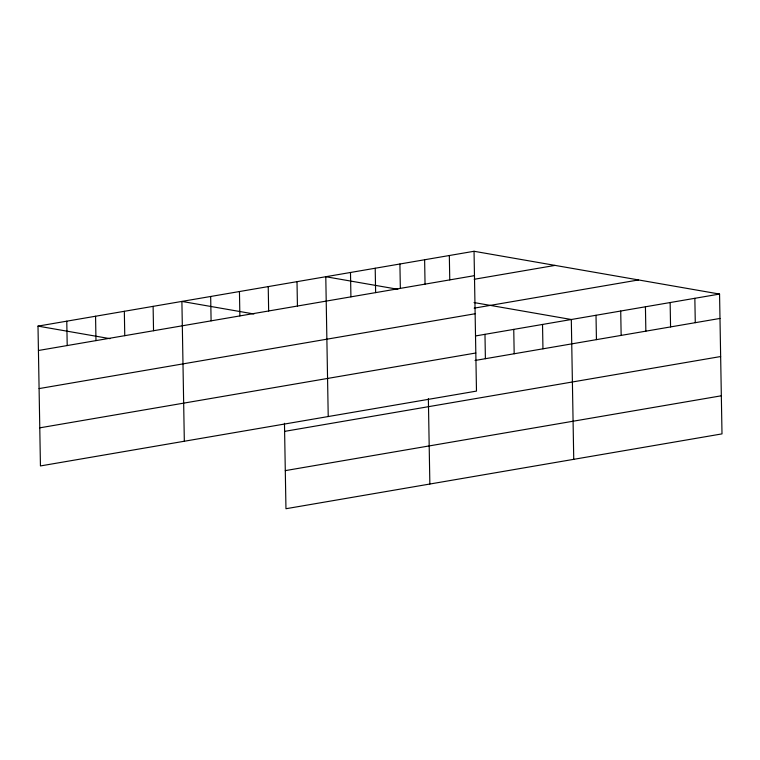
<?xml version="1.0" encoding="UTF-8"?>
<svg xmlns="http://www.w3.org/2000/svg" width="760" height="760" viewBox="0 0 760 760"><rect width="100%" height="100%" fill="white"/><g stroke="black" fill="none" stroke-linecap="round" stroke-linejoin="round"><path stroke-width="1.14" d="M474.041 251.275L476.482 391.096L40.441 465.937L38 326.116L474.041 251.275L719.558 294.063L722 433.884L285.959 508.725L284.468 423.291M38.428 350.493L474.458 275.652M474.192 279.281L555.056 265.401M474.164 308.151L638.533 279.946M39.092 388.588L475.123 313.747M475.76 335.91L719.558 294.063M39.776 427.842L475.817 353.001M475.038 360.477L719.986 318.44M284.61 431.376L720.651 356.535M285.294 470.62L721.335 395.789M397.803 289.275L325.784 276.726L328.225 416.546M474.05 302.556L571.311 319.504L573.743 459.325M253.916 313.975L181.897 301.425L184.328 441.237M38 326.116L110.019 338.666M694.849 298.3L695.276 322.677M670.139 302.547L670.567 326.923M645.43 306.784L645.857 331.16M620.72 311.02L621.148 335.397M596.011 315.267L596.438 339.644M542.526 324.444L542.953 348.821M513.75 329.384L514.178 353.761M484.975 334.324L485.393 358.701M449.331 255.522L449.758 279.898M428.365 398.591L429.856 484.025M424.622 259.758L425.049 284.135M399.912 264.005L400.339 288.382M375.202 268.242L375.63 292.619M350.493 272.479L350.92 296.856M297.008 281.666L297.435 306.042M268.223 286.606L268.651 310.983M239.447 291.545L239.875 315.923M210.672 296.485L211.1 320.863M153.111 306.365L153.539 330.733M124.336 311.296L124.764 335.673M95.561 316.236L95.978 340.613M66.776 321.176L67.203 345.553"/></g></svg>
